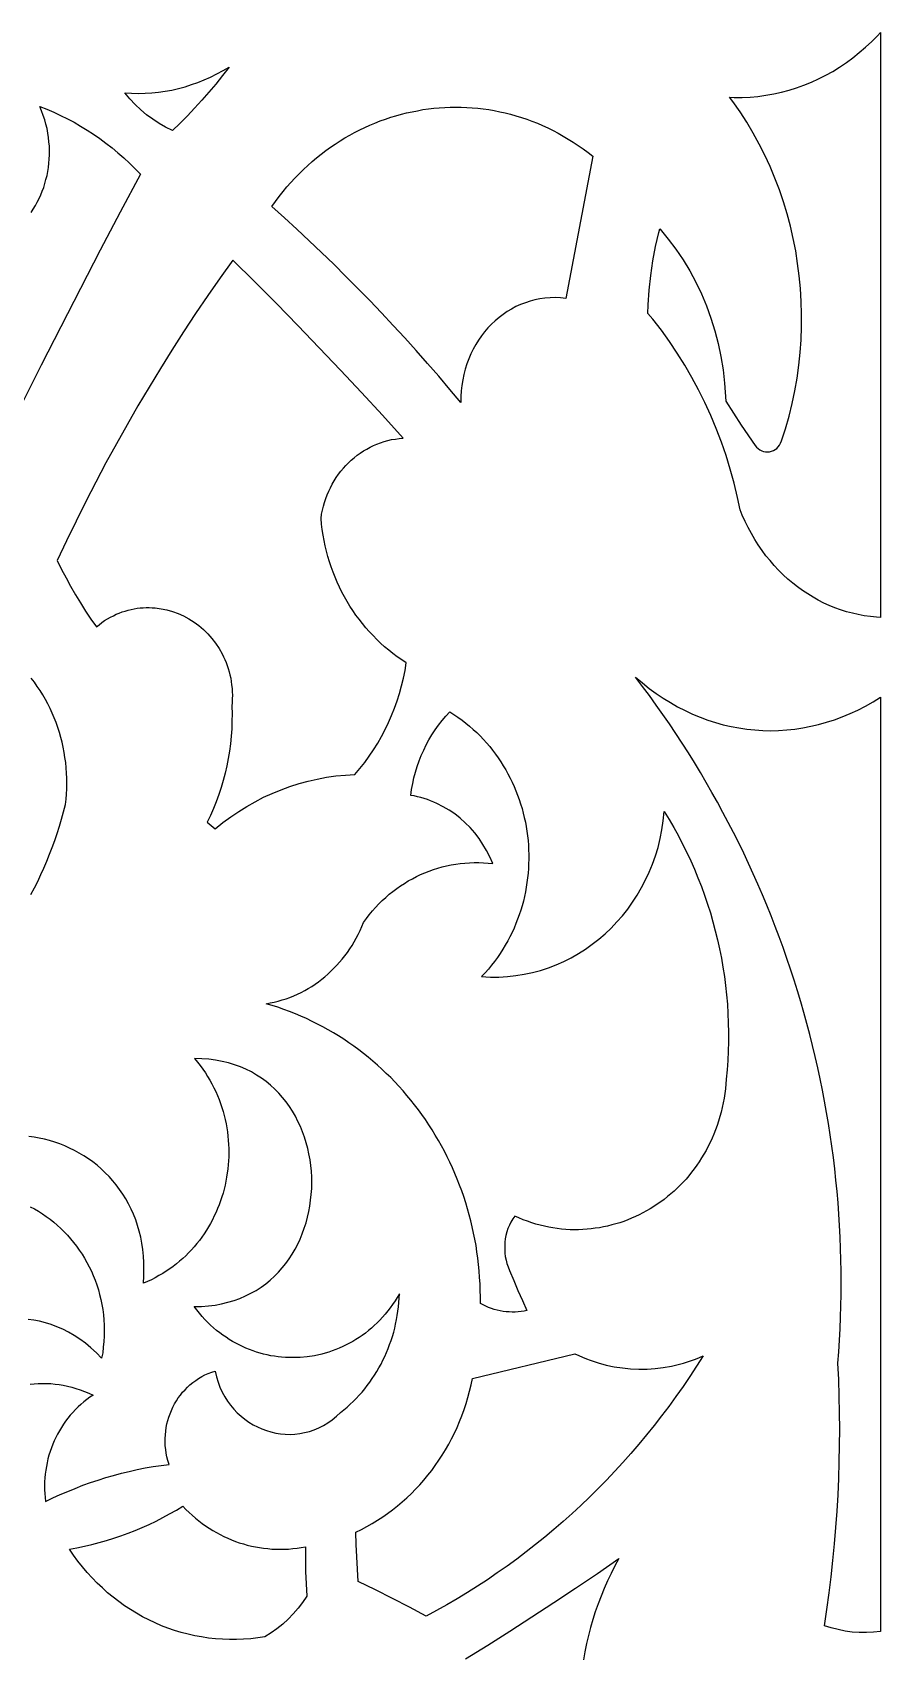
# Model space of a CAD drawing. Extents: x -570 to 570, y -425 to 425.
# Drawn here: x -451.2 to -395, y -110.7 to -3.2 of the extents above; entities that cross this region are included whole.
import ezdxf

# ---------------------------------------------------------------- set-up
doc = ezdxf.new("R2010")
doc.units = 0
doc.layers.add('LAYER_1', color=18, linetype='CONTINUOUS')

msp = doc.modelspace()

# ---------------------------------------------------------------- linework, layer by layer
at = {"layer": 'LAYER_1'}
for points in [[(-395, -41.99), (-395.28, -41.97), (-395.68, -41.94), (-396.09, -41.88), (-396.48, -41.81), (-396.87, -41.72), (-397.26, -41.62), (-397.65, -41.49), (-398.03, -41.36), (-398.4, -41.2), (-398.77, -41.04), (-399.13, -40.85), (-399.48, -40.65), (-399.83, -40.44), (-400.17, -40.21), (-400.51, -39.97), (-400.83, -39.72), (-401.15, -39.45), (-401.46, -39.16), (-401.76, -38.86), (-402.05, -38.55), (-402.33, -38.23), (-402.6, -37.9), (-402.86, -37.55), (-403.11, -37.19), (-403.35, -36.82), (-403.57, -36.43), (-403.79, -36.04), (-403.99, -35.63), (-404.17, -35.21), (-404.32, -34.86), (-404.49, -34.03), (-404.71, -33.1), (-404.97, -32.17), (-405.25, -31.26), (-405.56, -30.36), (-405.9, -29.47), (-406.26, -28.6), (-406.65, -27.74), (-407.07, -26.89), (-407.51, -26.07), (-407.98, -25.26), (-408.48, -24.47), (-409, -23.7), (-409.54, -22.94), (-410.11, -22.21), (-410.43, -21.83), (-410.41, -21.25), (-410.34, -20.28), (-410.24, -19.32), (-410.1, -18.35), (-409.92, -17.4), (-409.71, -16.46), (-409.65, -16.22), (-409.62, -16.25), (-409.08, -16.9), (-408.57, -17.57), (-408.1, -18.28), (-407.66, -19.01), (-407.25, -19.76), (-406.88, -20.53), (-406.55, -21.33), (-406.25, -22.14), (-405.99, -22.98), (-405.77, -23.83), (-405.59, -24.69), (-405.45, -25.57), (-405.35, -26.45), (-405.27, -27.66), (-404.24, -29.25), (-403.32, -30.58), (-403.23, -30.7), (-403.12, -30.8), (-403.01, -30.88), (-402.88, -30.94), (-402.76, -30.98), (-402.63, -31.01), (-402.5, -31.01), (-402.37, -31), (-402.24, -30.97), (-402.11, -30.92), (-402, -30.86), (-401.89, -30.78), (-401.79, -30.68), (-401.7, -30.57), (-401.63, -30.44), (-401.57, -30.29), (-401.31, -29.48), (-401.07, -28.65), (-400.87, -27.81), (-400.69, -26.97), (-400.54, -26.12), (-400.42, -25.27), (-400.33, -24.42), (-400.27, -23.57), (-400.24, -22.72), (-400.24, -21.87), (-400.26, -21.03), (-400.31, -20.18), (-400.39, -19.34), (-400.5, -18.51), (-400.63, -17.68), (-400.79, -16.85), (-400.98, -16.03), (-401.2, -15.23), (-401.44, -14.43), (-401.71, -13.64), (-402.01, -12.86), (-402.33, -12.09), (-402.68, -11.33), (-403.05, -10.59), (-403.45, -9.86), (-403.87, -9.15), (-404.32, -8.45), (-404.8, -7.77), (-405.01, -7.49), (-404.71, -7.51), (-404.18, -7.5), (-403.66, -7.48), (-403.13, -7.43), (-402.61, -7.36), (-402.09, -7.27), (-401.58, -7.16), (-401.07, -7.02), (-400.57, -6.86), (-400.08, -6.68), (-399.59, -6.49), (-399.11, -6.27), (-398.64, -6.03), (-398.17, -5.77), (-397.72, -5.49), (-397.27, -5.19), (-396.83, -4.87), (-396.41, -4.53), (-396, -4.17), (-395.59, -3.8), (-395.2, -3.41), (-395, -3.19)], [(-438.21, -5.49), (-438.65, -6.05), (-439.09, -6.61), (-439.55, -7.15), (-440.01, -7.69), (-440.49, -8.21), (-440.97, -8.72), (-441.47, -9.22), (-441.97, -9.7), (-442.42, -9.48), (-442.85, -9.23), (-443.27, -8.95), (-443.68, -8.65), (-444.07, -8.32), (-444.44, -7.97), (-444.79, -7.6), (-445.13, -7.2), (-444.68, -7.22), (-444.23, -7.23), (-443.78, -7.22), (-443.33, -7.2), (-442.88, -7.15), (-442.44, -7.09), (-442, -7.01), (-441.56, -6.91), (-441.13, -6.79), (-440.69, -6.65), (-440.27, -6.5), (-439.85, -6.33), (-439.43, -6.15), (-439.02, -5.94), (-438.61, -5.72)], [(-414.08, -11.4), (-415.87, -20.83), (-416.23, -20.8), (-416.57, -20.78), (-416.92, -20.79), (-417.26, -20.82), (-417.59, -20.86), (-417.92, -20.93), (-418.25, -21.02), (-418.56, -21.12), (-418.87, -21.24), (-419.18, -21.38), (-419.47, -21.54), (-419.76, -21.71), (-420.03, -21.89), (-420.3, -22.1), (-420.56, -22.31), (-420.8, -22.55), (-421.04, -22.79), (-421.26, -23.05), (-421.47, -23.32), (-421.67, -23.6), (-421.85, -23.9), (-422.02, -24.2), (-422.17, -24.52), (-422.31, -24.84), (-422.44, -25.18), (-422.55, -25.52), (-422.64, -25.87), (-422.71, -26.23), (-422.77, -26.6), (-422.81, -26.97), (-422.83, -27.35), (-422.83, -27.74), (-423.56, -26.87), (-424.3, -26), (-425.04, -25.14), (-425.79, -24.29), (-426.55, -23.45), (-427.32, -22.62), (-428.09, -21.79), (-428.88, -20.98), (-429.66, -20.17), (-430.46, -19.37), (-431.26, -18.57), (-432.07, -17.79), (-432.89, -17.01), (-433.71, -16.25), (-434.54, -15.49), (-435.37, -14.74), (-435.13, -14.4), (-434.88, -14.07), (-434.63, -13.75), (-434.37, -13.44), (-434.11, -13.14), (-433.84, -12.85), (-433.56, -12.56), (-433.28, -12.29), (-432.99, -12.02), (-432.7, -11.76), (-432.4, -11.51), (-432.1, -11.27), (-431.8, -11.03), (-431.49, -10.81), (-431.17, -10.6), (-430.85, -10.39), (-430.53, -10.19), (-430.21, -10), (-429.88, -9.82), (-429.54, -9.65), (-429.21, -9.49), (-428.87, -9.34), (-428.53, -9.2), (-428.18, -9.06), (-427.84, -8.94), (-427.49, -8.82), (-427.14, -8.71), (-426.78, -8.61), (-426.43, -8.53), (-426.07, -8.45), (-425.71, -8.38), (-425.35, -8.31), (-424.99, -8.26), (-424.63, -8.22), (-424.27, -8.19), (-423.9, -8.16), (-423.54, -8.15), (-423.17, -8.14), (-422.81, -8.15), (-422.44, -8.16), (-422.08, -8.19), (-421.71, -8.22), (-421.35, -8.26), (-420.99, -8.31), (-420.62, -8.37), (-420.26, -8.45), (-419.9, -8.53), (-419.54, -8.62), (-419.18, -8.72), (-418.82, -8.83), (-418.47, -8.95), (-418.12, -9.08), (-417.76, -9.21), (-417.42, -9.36), (-417.07, -9.52), (-416.72, -9.69), (-416.38, -9.87), (-416.04, -10.06), (-415.71, -10.26), (-415.38, -10.47), (-415.05, -10.68), (-414.72, -10.91), (-414.4, -11.15)], [(-437.96, -18.3), (-438.8, -19.47), (-439.62, -20.65), (-440.43, -21.84), (-441.22, -23.05), (-442, -24.26), (-442.76, -25.48), (-443.51, -26.72), (-444.25, -27.96), (-444.97, -29.21), (-445.68, -30.47), (-446.37, -31.74), (-447.04, -33.02), (-447.71, -34.31), (-448.35, -35.61), (-448.98, -36.92), (-449.6, -38.23), (-449.32, -38.81), (-449.02, -39.37), (-448.72, -39.93), (-448.4, -40.49), (-448.07, -41.03), (-447.73, -41.57), (-447.38, -42.1), (-447.01, -42.62), (-446.83, -42.48), (-446.65, -42.34), (-446.46, -42.21), (-446.27, -42.09), (-446.08, -41.98), (-445.88, -41.88), (-445.69, -41.79), (-445.49, -41.71), (-445.3, -41.63), (-445.1, -41.57), (-444.9, -41.51), (-444.7, -41.46), (-444.5, -41.42), (-444.3, -41.39), (-444.1, -41.37), (-443.9, -41.35), (-443.7, -41.34), (-443.5, -41.34), (-443.3, -41.35), (-443.11, -41.36), (-442.72, -41.42), (-442.33, -41.5), (-441.95, -41.61), (-441.58, -41.74), (-441.22, -41.9), (-440.87, -42.09), (-440.53, -42.31), (-440.21, -42.54), (-439.91, -42.8), (-439.62, -43.08), (-439.35, -43.39), (-439.1, -43.71), (-438.87, -44.05), (-438.66, -44.41), (-438.57, -44.6), (-438.48, -44.79), (-438.4, -44.99), (-438.33, -45.19), (-438.26, -45.39), (-438.2, -45.6), (-438.15, -45.81), (-438.1, -46.03), (-438.07, -46.25), (-438.04, -46.47), (-438.01, -46.7), (-438, -46.93), (-437.99, -47.16), (-438, -47.4), (-438.01, -47.64), (-438.03, -47.88), (-438.01, -48.38), (-438.02, -48.88), (-438.03, -49.38), (-438.07, -49.88), (-438.12, -50.37), (-438.18, -50.87), (-438.26, -51.36), (-438.36, -51.84), (-438.47, -52.33), (-438.59, -52.81), (-438.73, -53.28), (-438.89, -53.75), (-439.06, -54.22), (-439.25, -54.68), (-439.45, -55.13), (-439.66, -55.58), (-439.12, -56.01), (-438.62, -55.61), (-438.1, -55.23), (-437.57, -54.87), (-437.03, -54.53), (-436.48, -54.22), (-435.92, -53.93), (-435.34, -53.67), (-434.76, -53.43), (-434.17, -53.21), (-433.57, -53.02), (-432.97, -52.86), (-432.36, -52.72), (-431.74, -52.6), (-431.12, -52.51), (-430.49, -52.45), (-429.86, -52.41), (-429.53, -52.02), (-429.21, -51.62), (-428.91, -51.2), (-428.62, -50.78), (-428.35, -50.34), (-428.1, -49.89), (-427.86, -49.44), (-427.64, -48.97), (-427.43, -48.5), (-427.24, -48.02), (-427.07, -47.53), (-426.91, -47.04), (-426.77, -46.54), (-426.65, -46.03), (-426.54, -45.52), (-426.46, -45), (-426.76, -44.8), (-427.05, -44.6), (-427.34, -44.39), (-427.62, -44.17), (-427.89, -43.94), (-428.16, -43.7), (-428.41, -43.45), (-428.66, -43.2), (-428.91, -42.94), (-429.14, -42.68), (-429.37, -42.4), (-429.59, -42.12), (-429.8, -41.84), (-430, -41.54), (-430.2, -41.24), (-430.38, -40.94), (-430.56, -40.63), (-430.73, -40.31), (-430.89, -39.99), (-431.04, -39.66), (-431.18, -39.33), (-431.31, -39), (-431.44, -38.65), (-431.55, -38.31), (-431.66, -37.96), (-431.75, -37.61), (-431.83, -37.25), (-431.91, -36.89), (-431.97, -36.53), (-432.03, -36.16), (-432.07, -35.8), (-432.11, -35.43), (-432.07, -35.15), (-432.01, -34.89), (-431.95, -34.62), (-431.88, -34.37), (-431.79, -34.11), (-431.7, -33.87), (-431.6, -33.62), (-431.49, -33.39), (-431.36, -33.16), (-431.23, -32.93), (-431.1, -32.71), (-430.95, -32.5), (-430.79, -32.3), (-430.63, -32.1), (-430.46, -31.92), (-430.28, -31.73), (-430.1, -31.56), (-429.91, -31.4), (-429.71, -31.24), (-429.51, -31.09), (-429.3, -30.95), (-429.08, -30.83), (-428.86, -30.71), (-428.63, -30.6), (-428.4, -30.5), (-428.16, -30.41), (-427.92, -30.33), (-427.68, -30.26), (-427.43, -30.2), (-427.18, -30.16), (-426.92, -30.12), (-426.66, -30.1), (-428.04, -28.58), (-429.42, -27.08), (-430.82, -25.59), (-432.23, -24.11), (-433.64, -22.64), (-435.07, -21.18), (-436.51, -19.73)], [(-395, -109.27), (-395.47, -109.32), (-395.94, -109.34), (-396.41, -109.33), (-396.88, -109.3), (-397.35, -109.24), (-397.81, -109.14), (-398.27, -109.02), (-398.72, -108.88), (-398.56, -107.8), (-398.41, -106.71), (-398.28, -105.63), (-398.16, -104.55), (-398.05, -103.46), (-397.96, -102.37), (-397.89, -101.29), (-397.82, -100.2), (-397.77, -99.11), (-397.74, -98.02), (-397.72, -96.93), (-397.71, -95.84), (-397.72, -94.75), (-397.74, -93.65), (-397.78, -92.56), (-397.83, -91.47), (-397.77, -90.71), (-397.72, -89.95), (-397.68, -89.18), (-397.65, -88.42), (-397.63, -87.66), (-397.62, -86.9), (-397.61, -86.14), (-397.61, -85.37), (-397.63, -84.61), (-397.65, -83.86), (-397.68, -83.1), (-397.72, -82.34), (-397.76, -81.58), (-397.82, -80.83), (-397.89, -80.07), (-397.96, -79.32), (-398.04, -78.57), (-398.13, -77.82), (-398.23, -77.07), (-398.34, -76.32), (-398.46, -75.57), (-398.58, -74.83), (-398.71, -74.09), (-398.86, -73.35), (-399.01, -72.61), (-399.17, -71.87), (-399.33, -71.13), (-399.51, -70.4), (-399.69, -69.67), (-399.89, -68.94), (-400.09, -68.21), (-400.3, -67.49), (-400.51, -66.77), (-400.74, -66.05), (-400.97, -65.33), (-401.21, -64.62), (-401.46, -63.9), (-401.72, -63.19), (-401.99, -62.49), (-402.26, -61.78), (-402.55, -61.08), (-402.84, -60.39), (-403.14, -59.69), (-403.44, -59), (-403.76, -58.31), (-404.08, -57.63), (-404.41, -56.95), (-404.75, -56.27), (-405.1, -55.6), (-405.46, -54.93), (-405.82, -54.26), (-406.19, -53.6), (-406.57, -52.94), (-406.95, -52.28), (-407.35, -51.63), (-407.75, -50.98), (-408.16, -50.34), (-408.58, -49.7), (-409, -49.06), (-409.44, -48.43), (-409.88, -47.81), (-410.33, -47.18), (-410.78, -46.57), (-411.25, -45.95), (-410.8, -46.34), (-410.35, -46.7), (-409.89, -47.04), (-409.42, -47.35), (-408.94, -47.65), (-408.46, -47.92), (-407.97, -48.18), (-407.47, -48.41), (-406.97, -48.62), (-406.46, -48.8), (-405.95, -48.97), (-405.44, -49.11), (-404.92, -49.23), (-404.4, -49.33), (-403.87, -49.41), (-403.34, -49.46), (-402.82, -49.5), (-402.29, -49.51), (-401.76, -49.49), (-401.22, -49.46), (-400.69, -49.4), (-400.16, -49.32), (-399.63, -49.22), (-399.11, -49.1), (-398.58, -48.95), (-398.06, -48.78), (-397.54, -48.59), (-397.02, -48.37), (-396.51, -48.14), (-396, -47.88), (-395.5, -47.59), (-395, -47.29)], [(-420.72, -58.33), (-420.91, -57.88), (-421.13, -57.46), (-421.37, -57.05), (-421.63, -56.66), (-421.91, -56.29), (-422.22, -55.94), (-422.54, -55.62), (-422.88, -55.31), (-423.24, -55.03), (-423.62, -54.78), (-424.01, -54.55), (-424.42, -54.34), (-424.63, -54.25), (-424.84, -54.16), (-425.05, -54.08), (-425.27, -54.01), (-425.49, -53.95), (-425.71, -53.89), (-425.93, -53.84), (-426.16, -53.8), (-426.1, -53.41), (-426.03, -53.02), (-425.95, -52.63), (-425.85, -52.26), (-425.73, -51.88), (-425.6, -51.51), (-425.46, -51.15), (-425.3, -50.8), (-425.13, -50.45), (-424.95, -50.11), (-424.75, -49.78), (-424.54, -49.46), (-424.32, -49.14), (-424.08, -48.84), (-423.83, -48.54), (-423.57, -48.26), (-423.3, -48.43), (-423.03, -48.62), (-422.76, -48.81), (-422.51, -49), (-422.26, -49.21), (-422.02, -49.42), (-421.78, -49.64), (-421.56, -49.86), (-421.34, -50.09), (-421.13, -50.32), (-420.92, -50.56), (-420.73, -50.81), (-420.54, -51.06), (-420.36, -51.31), (-420.18, -51.57), (-420.02, -51.83), (-419.86, -52.1), (-419.71, -52.37), (-419.57, -52.65), (-419.43, -52.93), (-419.3, -53.21), (-419.18, -53.5), (-419.07, -53.78), (-418.97, -54.08), (-418.87, -54.37), (-418.78, -54.67), (-418.7, -54.97), (-418.63, -55.27), (-418.56, -55.57), (-418.51, -55.87), (-418.46, -56.18), (-418.42, -56.49), (-418.38, -56.8), (-418.36, -57.11), (-418.34, -57.42), (-418.33, -57.73), (-418.33, -58.04), (-418.34, -58.35), (-418.35, -58.66), (-418.38, -58.97), (-418.41, -59.28), (-418.45, -59.59), (-418.5, -59.9), (-418.55, -60.2), (-418.62, -60.51), (-418.69, -60.81), (-418.77, -61.12), (-418.86, -61.42), (-418.96, -61.72), (-419.07, -62.01), (-419.18, -62.31), (-419.31, -62.6), (-419.44, -62.89), (-419.58, -63.18), (-419.73, -63.46), (-419.89, -63.74), (-420.05, -64.01), (-420.23, -64.28), (-420.41, -64.55), (-420.6, -64.82), (-420.8, -65.07), (-421.01, -65.33), (-421.23, -65.58), (-421.46, -65.82), (-421.17, -65.84), (-420.88, -65.85), (-420.59, -65.86), (-420.31, -65.85), (-419.74, -65.82), (-419.18, -65.76), (-418.63, -65.67), (-418.09, -65.55), (-417.55, -65.41), (-417.03, -65.23), (-416.51, -65.04), (-416.01, -64.81), (-415.52, -64.57), (-415.04, -64.3), (-414.58, -64), (-414.13, -63.68), (-413.69, -63.34), (-413.27, -62.98), (-412.87, -62.6), (-412.49, -62.2), (-412.12, -61.78), (-411.77, -61.34), (-411.45, -60.89), (-411.14, -60.41), (-410.85, -59.92), (-410.59, -59.41), (-410.34, -58.89), (-410.13, -58.36), (-409.93, -57.81), (-409.76, -57.25), (-409.62, -56.67), (-409.5, -56.08), (-409.41, -55.49), (-409.35, -54.88), (-409.02, -55.4), (-408.71, -55.94), (-408.41, -56.48), (-408.13, -57.03), (-407.85, -57.58), (-407.59, -58.14), (-407.34, -58.7), (-407.11, -59.27), (-406.88, -59.85), (-406.67, -60.42), (-406.48, -61.01), (-406.29, -61.6), (-406.12, -62.19), (-405.96, -62.78), (-405.82, -63.38), (-405.68, -63.99), (-405.56, -64.59), (-405.46, -65.2), (-405.36, -65.81), (-405.28, -66.42), (-405.22, -67.04), (-405.16, -67.66), (-405.12, -68.28), (-405.1, -68.9), (-405.08, -69.52), (-405.09, -70.14), (-405.1, -70.76), (-405.13, -71.39), (-405.17, -72.01), (-405.23, -72.63), (-405.29, -73.26), (-405.38, -73.88), (-405.43, -74.19), (-405.5, -74.5), (-405.57, -74.81), (-405.66, -75.11), (-405.74, -75.41), (-405.84, -75.7), (-405.94, -75.99), (-406.06, -76.27), (-406.17, -76.55), (-406.3, -76.82), (-406.43, -77.08), (-406.57, -77.35), (-406.72, -77.6), (-406.87, -77.85), (-407.03, -78.1), (-407.19, -78.34), (-407.36, -78.58), (-407.54, -78.8), (-407.72, -79.03), (-407.9, -79.25), (-408.1, -79.46), (-408.29, -79.66), (-408.5, -79.86), (-408.7, -80.05), (-408.92, -80.24), (-409.13, -80.42), (-409.35, -80.6), (-409.58, -80.76), (-409.81, -80.92), (-410.04, -81.08), (-410.28, -81.22), (-410.52, -81.36), (-410.76, -81.5), (-411.01, -81.62), (-411.26, -81.74), (-411.52, -81.85), (-411.77, -81.96), (-412.03, -82.06), (-412.3, -82.15), (-412.56, -82.23), (-412.83, -82.3), (-413.1, -82.37), (-413.37, -82.43), (-413.64, -82.48), (-413.92, -82.52), (-414.19, -82.56), (-414.47, -82.58), (-414.75, -82.6), (-415.03, -82.61), (-415.31, -82.61), (-415.59, -82.61), (-415.88, -82.59), (-416.16, -82.57), (-416.44, -82.53), (-416.73, -82.49), (-417.01, -82.44), (-417.29, -82.38), (-417.58, -82.31), (-417.86, -82.24), (-418.14, -82.15), (-418.42, -82.05), (-418.71, -81.95), (-418.99, -81.83), (-419.26, -81.71), (-419.4, -81.9), (-419.52, -82.11), (-419.62, -82.32), (-419.71, -82.54), (-419.79, -82.76), (-419.85, -82.99), (-419.89, -83.22), (-419.92, -83.45), (-419.93, -83.69), (-419.93, -83.92), (-419.92, -84.16), (-419.89, -84.39), (-419.84, -84.63), (-419.78, -84.86), (-419.7, -85.08), (-419.6, -85.31), (-419.33, -85.98), (-419.05, -86.65), (-418.75, -87.31), (-418.45, -87.97), (-418.64, -88.01), (-418.84, -88.04), (-419.04, -88.06), (-419.24, -88.08), (-419.44, -88.08), (-419.64, -88.07), (-419.84, -88.06), (-420.03, -88.03), (-420.23, -88), (-420.43, -87.96), (-420.62, -87.9), (-420.81, -87.84), (-421, -87.77), (-421.18, -87.69), (-421.36, -87.6), (-421.54, -87.51), (-421.54, -87.07), (-421.55, -86.64), (-421.56, -86.21), (-421.59, -85.78), (-421.62, -85.35), (-421.66, -84.93), (-421.71, -84.5), (-421.77, -84.08), (-421.83, -83.67), (-421.91, -83.25), (-421.99, -82.84), (-422.08, -82.43), (-422.18, -82.02), (-422.28, -81.62), (-422.39, -81.22), (-422.51, -80.82), (-422.64, -80.42), (-422.78, -80.03), (-422.92, -79.65), (-423.07, -79.26), (-423.23, -78.88), (-423.39, -78.51), (-423.56, -78.13), (-423.74, -77.77), (-423.93, -77.4), (-424.12, -77.04), (-424.32, -76.69), (-424.53, -76.34), (-424.74, -75.99), (-424.96, -75.65), (-425.18, -75.31), (-425.42, -74.98), (-425.65, -74.66), (-425.9, -74.33), (-426.15, -74.02), (-426.41, -73.71), (-426.67, -73.4), (-426.94, -73.1), (-427.21, -72.81), (-427.49, -72.52), (-427.78, -72.24), (-428.07, -71.96), (-428.37, -71.69), (-428.67, -71.43), (-428.98, -71.17), (-429.29, -70.92), (-429.61, -70.67), (-429.93, -70.44), (-430.26, -70.21), (-430.6, -69.98), (-430.94, -69.76), (-431.28, -69.55), (-431.63, -69.35), (-431.98, -69.15), (-432.34, -68.97), (-432.7, -68.79), (-433.07, -68.61), (-433.44, -68.45), (-433.81, -68.29), (-434.19, -68.14), (-434.58, -68), (-434.97, -67.86), (-435.36, -67.74), (-435.75, -67.62), (-435.48, -67.57), (-435.22, -67.52), (-434.95, -67.45), (-434.69, -67.37), (-434.43, -67.29), (-434.18, -67.2), (-433.92, -67.09), (-433.68, -66.98), (-433.43, -66.87), (-433.19, -66.74), (-432.96, -66.61), (-432.73, -66.47), (-432.5, -66.32), (-432.28, -66.16), (-432.06, -66), (-431.85, -65.83), (-431.65, -65.65), (-431.45, -65.46), (-431.25, -65.27), (-431.06, -65.07), (-430.88, -64.87), (-430.7, -64.66), (-430.53, -64.44), (-430.36, -64.22), (-430.2, -63.99), (-430.05, -63.75), (-429.91, -63.51), (-429.77, -63.27), (-429.64, -63.02), (-429.52, -62.76), (-429.4, -62.5), (-429.29, -62.23), (-429.1, -61.97), (-428.91, -61.72), (-428.7, -61.47), (-428.49, -61.23), (-428.27, -61), (-428.05, -60.78), (-427.82, -60.57), (-427.58, -60.36), (-427.34, -60.17), (-427.09, -59.98), (-426.84, -59.81), (-426.58, -59.64), (-426.32, -59.48), (-426.05, -59.33), (-425.78, -59.19), (-425.51, -59.06), (-425.23, -58.93), (-424.94, -58.82), (-424.66, -58.72), (-424.37, -58.63), (-424.08, -58.54), (-423.78, -58.47), (-423.48, -58.41), (-423.18, -58.36), (-422.88, -58.32), (-422.57, -58.29), (-422.27, -58.27), (-421.96, -58.26), (-421.65, -58.26), (-421.34, -58.27), (-421.03, -58.29)], [(-406.76, -90.98), (-407.2, -91.67), (-407.65, -92.35), (-408.1, -93.02), (-408.57, -93.68), (-409.04, -94.33), (-409.53, -94.97), (-410.02, -95.61), (-410.52, -96.23), (-411.04, -96.85), (-411.56, -97.46), (-412.09, -98.05), (-412.63, -98.64), (-413.18, -99.22), (-413.74, -99.79), (-414.31, -100.35), (-414.88, -100.9), (-415.46, -101.44), (-416.06, -101.97), (-416.66, -102.49), (-417.26, -103), (-417.88, -103.5), (-418.5, -103.98), (-419.13, -104.46), (-419.77, -104.93), (-420.42, -105.38), (-421.07, -105.83), (-421.73, -106.26), (-422.4, -106.68), (-423.08, -107.09), (-423.76, -107.49), (-424.45, -107.88), (-425.14, -108.26), (-426.25, -107.66), (-427.37, -107.07), (-428.5, -106.5), (-429.64, -105.96), (-429.69, -105.14), (-429.74, -104.32), (-429.78, -103.5), (-429.8, -102.68), (-429.43, -102.5), (-429.07, -102.31), (-428.71, -102.11), (-428.36, -101.89), (-428.02, -101.67), (-427.69, -101.43), (-427.36, -101.19), (-427.04, -100.94), (-426.73, -100.67), (-426.42, -100.4), (-426.12, -100.12), (-425.84, -99.83), (-425.56, -99.53), (-425.29, -99.22), (-425.02, -98.9), (-424.77, -98.58), (-424.53, -98.25), (-424.29, -97.91), (-424.07, -97.56), (-423.85, -97.21), (-423.64, -96.85), (-423.45, -96.48), (-423.26, -96.11), (-423.09, -95.73), (-422.92, -95.34), (-422.77, -94.95), (-422.62, -94.55), (-422.49, -94.15), (-422.37, -93.74), (-422.26, -93.33), (-422.16, -92.91), (-422.07, -92.49), (-415.27, -90.84), (-415.02, -90.96), (-414.76, -91.07), (-414.51, -91.18), (-414.25, -91.27), (-413.99, -91.36), (-413.72, -91.45), (-413.19, -91.59), (-412.66, -91.7), (-412.12, -91.78), (-411.58, -91.84), (-411.03, -91.86), (-410.49, -91.86), (-409.95, -91.82), (-409.41, -91.76), (-408.87, -91.66), (-408.6, -91.6), (-408.33, -91.54), (-408.07, -91.46), (-407.8, -91.38), (-407.54, -91.29), (-407.28, -91.2), (-407.02, -91.1)], [(-433.15, -103.65), (-433.15, -104.47), (-433.13, -105.29), (-433.09, -106.11), (-433.04, -106.93), (-433.33, -107.34), (-433.63, -107.72), (-433.95, -108.09), (-434.29, -108.44), (-434.65, -108.77), (-435.03, -109.08), (-435.42, -109.36), (-435.83, -109.62), (-436.3, -109.69), (-436.77, -109.75), (-437.24, -109.78), (-437.71, -109.8), (-438.18, -109.8), (-438.65, -109.78), (-439.11, -109.75), (-439.57, -109.7), (-440.03, -109.63), (-440.48, -109.55), (-440.93, -109.45), (-441.38, -109.33), (-441.82, -109.19), (-442.26, -109.04), (-442.69, -108.88), (-443.11, -108.7), (-443.53, -108.5), (-443.94, -108.29), (-444.35, -108.06), (-444.75, -107.81), (-445.14, -107.56), (-445.52, -107.28), (-445.89, -107), (-446.26, -106.7), (-446.61, -106.38), (-446.95, -106.05), (-447.29, -105.71), (-447.61, -105.35), (-447.93, -104.98), (-448.23, -104.6), (-448.52, -104.2), (-448.79, -103.8), (-448.3, -103.71), (-447.8, -103.6), (-447.31, -103.49), (-446.82, -103.37), (-446.34, -103.23), (-445.86, -103.08), (-445.38, -102.92), (-444.9, -102.75), (-444.43, -102.56), (-443.97, -102.37), (-443.51, -102.16), (-443.05, -101.94), (-442.6, -101.71), (-442.15, -101.47), (-441.7, -101.22), (-441.27, -100.96), (-441.07, -101.17), (-440.86, -101.37), (-440.65, -101.56), (-440.43, -101.75), (-440.21, -101.93), (-439.99, -102.1), (-439.76, -102.26), (-439.52, -102.42), (-439.29, -102.57), (-439.04, -102.71), (-438.8, -102.84), (-438.55, -102.96), (-438.3, -103.08), (-438.04, -103.19), (-437.79, -103.29), (-437.53, -103.38), (-437.26, -103.46), (-437, -103.53), (-436.73, -103.6), (-436.46, -103.66), (-436.19, -103.7), (-435.92, -103.74), (-435.64, -103.77), (-435.37, -103.8), (-435.09, -103.81), (-434.82, -103.81), (-434.54, -103.81), (-434.26, -103.8), (-433.98, -103.77), (-433.7, -103.74), (-433.43, -103.7)]]:
    msp.add_lwpolyline(points, close=True, dxfattribs=at)
for points in [[(-451.33, -15.13), (-451.19, -14.91), (-451.05, -14.68), (-450.93, -14.45), (-450.81, -14.21), (-450.7, -13.97), (-450.6, -13.72), (-450.5, -13.47), (-450.42, -13.21), (-450.35, -12.95), (-450.28, -12.68), (-450.23, -12.42), (-450.19, -12.14), (-450.15, -11.87), (-450.13, -11.59), (-450.12, -11.31), (-450.11, -11.02), (-450.12, -10.74), (-450.15, -10.45), (-450.18, -10.16), (-450.22, -9.87), (-450.28, -9.57), (-450.35, -9.28), (-450.43, -8.98), (-450.53, -8.69), (-450.64, -8.39), (-450.76, -8.1), (-450.29, -8.28), (-449.83, -8.48), (-449.38, -8.69), (-448.93, -8.92), (-448.48, -9.15), (-448.05, -9.4), (-447.62, -9.67), (-447.2, -9.94), (-446.78, -10.23), (-446.37, -10.53), (-445.97, -10.84), (-445.58, -11.17), (-445.19, -11.5), (-444.82, -11.85), (-444.45, -12.21), (-444.09, -12.58), (-445.42, -15.11), (-446.75, -17.64), (-448.06, -20.17), (-449.37, -22.72), (-450.67, -25.26), (-451.96, -27.82)], [(-451.35, -60.37), (-451.12, -59.94), (-450.9, -59.51), (-450.69, -59.06), (-450.49, -58.62), (-450.29, -58.17), (-450.11, -57.71), (-449.93, -57.25), (-449.76, -56.79), (-449.6, -56.32), (-449.45, -55.85), (-449.31, -55.37), (-449.18, -54.89), (-449.06, -54.41), (-449.02, -54.06), (-448.99, -53.71), (-448.97, -53.36), (-448.96, -53.01), (-448.97, -52.66), (-448.98, -52.32), (-449.01, -51.97), (-449.04, -51.63), (-449.09, -51.29), (-449.14, -50.95), (-449.21, -50.61), (-449.28, -50.28), (-449.37, -49.95), (-449.46, -49.62), (-449.57, -49.29), (-449.68, -48.97), (-449.8, -48.66), (-449.94, -48.34), (-450.08, -48.04), (-450.23, -47.73), (-450.39, -47.43), (-450.56, -47.14), (-450.74, -46.85), (-450.93, -46.57), (-451.12, -46.3), (-451.33, -46.03)], [(-451.4, -92.86), (-451.13, -92.83), (-450.86, -92.82), (-450.58, -92.81), (-450.31, -92.81), (-450.03, -92.82), (-449.75, -92.85), (-449.48, -92.88), (-449.2, -92.93), (-448.92, -92.99), (-448.64, -93.06), (-448.36, -93.14), (-448.08, -93.23), (-447.79, -93.34), (-447.51, -93.46), (-447.23, -93.59), (-447.45, -93.73), (-447.65, -93.88), (-447.85, -94.04), (-448.04, -94.2), (-448.22, -94.37), (-448.4, -94.55), (-448.57, -94.73), (-448.74, -94.92), (-448.9, -95.12), (-449.05, -95.32), (-449.19, -95.52), (-449.33, -95.73), (-449.46, -95.95), (-449.58, -96.17), (-449.69, -96.39), (-449.8, -96.62), (-449.9, -96.85), (-449.99, -97.09), (-450.07, -97.33), (-450.15, -97.57), (-450.22, -97.82), (-450.27, -98.07), (-450.32, -98.32), (-450.37, -98.57), (-450.4, -98.82), (-450.42, -99.08), (-450.44, -99.34), (-450.45, -99.6), (-450.44, -99.86), (-450.43, -100.12), (-450.41, -100.38), (-450.38, -100.65), (-449.9, -100.41), (-449.4, -100.18), (-448.91, -99.97), (-448.41, -99.77), (-447.91, -99.57), (-447.4, -99.39), (-446.89, -99.22), (-446.38, -99.06), (-445.87, -98.91), (-445.35, -98.77), (-444.83, -98.65), (-444.3, -98.53), (-443.78, -98.42), (-443.25, -98.33), (-442.72, -98.25), (-442.19, -98.18), (-442.26, -97.93), (-442.33, -97.69), (-442.38, -97.44), (-442.41, -97.19), (-442.44, -96.95), (-442.45, -96.7), (-442.45, -96.46), (-442.43, -96.21), (-442.41, -95.97), (-442.37, -95.74), (-442.33, -95.5), (-442.27, -95.27), (-442.2, -95.04), (-442.12, -94.82), (-442.03, -94.6), (-441.93, -94.38), (-441.82, -94.17), (-441.7, -93.97), (-441.58, -93.77), (-441.44, -93.58), (-441.29, -93.4), (-441.13, -93.23), (-440.97, -93.06), (-440.8, -92.9), (-440.61, -92.75), (-440.42, -92.61), (-440.23, -92.48), (-440.02, -92.36), (-439.81, -92.25), (-439.59, -92.16), (-439.36, -92.07), (-439.13, -91.99), (-439.04, -92.37), (-438.94, -92.72), (-438.81, -93.06), (-438.66, -93.39), (-438.49, -93.7), (-438.31, -93.99), (-438.11, -94.26), (-437.89, -94.52), (-437.66, -94.76), (-437.41, -94.99), (-437.16, -95.19), (-436.89, -95.38), (-436.61, -95.55), (-436.33, -95.7), (-436.03, -95.83), (-435.73, -95.94), (-435.43, -96.03), (-435.11, -96.1), (-434.8, -96.15), (-434.48, -96.18), (-434.16, -96.19), (-433.84, -96.17), (-433.52, -96.13), (-433.2, -96.07), (-432.88, -95.99), (-432.57, -95.88), (-432.26, -95.75), (-431.95, -95.6), (-431.66, -95.42), (-431.37, -95.22), (-431.09, -94.99), (-430.82, -94.74), (-430.6, -94.56), (-430.38, -94.38), (-430.17, -94.19), (-429.97, -94), (-429.77, -93.8), (-429.58, -93.59), (-429.39, -93.38), (-429.21, -93.17), (-429.04, -92.95), (-428.87, -92.72), (-428.71, -92.49), (-428.56, -92.26), (-428.41, -92.02), (-428.27, -91.77), (-428.13, -91.53), (-428, -91.27), (-427.88, -91.02), (-427.77, -90.76), (-427.66, -90.5), (-427.56, -90.23), (-427.46, -89.97), (-427.37, -89.7), (-427.29, -89.42), (-427.22, -89.14), (-427.16, -88.87), (-427.1, -88.58), (-427.05, -88.3), (-427.01, -88.01), (-426.97, -87.73), (-426.94, -87.44), (-426.92, -87.15), (-426.91, -86.86), (-427.06, -87.1), (-427.2, -87.34), (-427.36, -87.57), (-427.52, -87.79), (-427.68, -88), (-427.85, -88.21), (-428.03, -88.41), (-428.21, -88.61), (-428.39, -88.79), (-428.58, -88.97), (-428.77, -89.15), (-428.97, -89.31), (-429.17, -89.47), (-429.38, -89.62), (-429.59, -89.76), (-429.8, -89.9), (-430.01, -90.03), (-430.23, -90.15), (-430.45, -90.26), (-430.67, -90.37), (-430.9, -90.47), (-431.13, -90.56), (-431.36, -90.65), (-431.59, -90.73), (-431.83, -90.8), (-432.06, -90.86), (-432.54, -90.97), (-433.02, -91.04), (-433.5, -91.09), (-433.99, -91.1), (-434.47, -91.09), (-434.72, -91.07), (-434.96, -91.04), (-435.2, -91.01), (-435.44, -90.97), (-435.68, -90.92), (-435.92, -90.87), (-436.15, -90.8), (-436.39, -90.73), (-436.62, -90.65), (-436.86, -90.57), (-437.09, -90.47), (-437.31, -90.37), (-437.54, -90.26), (-437.76, -90.15), (-437.98, -90.02), (-438.2, -89.89), (-438.41, -89.75), (-438.63, -89.6), (-438.83, -89.45), (-439.04, -89.29), (-439.24, -89.12), (-439.43, -88.94), (-439.63, -88.75), (-439.81, -88.56), (-440, -88.36), (-440.18, -88.15), (-440.35, -87.93), (-440.52, -87.71), (-440.04, -87.7), (-439.58, -87.66), (-439.13, -87.61), (-438.7, -87.53), (-438.28, -87.43), (-437.88, -87.31), (-437.49, -87.17), (-437.12, -87.01), (-436.76, -86.83), (-436.42, -86.64), (-436.09, -86.43), (-435.78, -86.2), (-435.48, -85.96), (-435.2, -85.7), (-434.93, -85.44), (-434.68, -85.15), (-434.44, -84.86), (-434.22, -84.55), (-434.02, -84.24), (-433.83, -83.91), (-433.65, -83.57), (-433.49, -83.23), (-433.35, -82.88), (-433.22, -82.52), (-433.1, -82.16), (-433, -81.79), (-432.92, -81.41), (-432.85, -81.04), (-432.8, -80.66), (-432.76, -80.27), (-432.73, -79.89), (-432.72, -79.5), (-432.73, -79.12), (-432.75, -78.73), (-432.79, -78.35), (-432.84, -77.97), (-432.91, -77.59), (-432.99, -77.22), (-433.09, -76.85), (-433.2, -76.48), (-433.33, -76.12), (-433.48, -75.77), (-433.64, -75.43), (-433.81, -75.09), (-434, -74.76), (-434.2, -74.45), (-434.42, -74.14), (-434.66, -73.84), (-434.91, -73.56), (-435.17, -73.29), (-435.45, -73.03), (-435.75, -72.79), (-436.06, -72.56), (-436.39, -72.35), (-436.73, -72.15), (-437.09, -71.97), (-437.46, -71.81), (-437.84, -71.67), (-438.25, -71.55), (-438.66, -71.45), (-439.1, -71.37), (-439.55, -71.31), (-440.01, -71.27), (-440.49, -71.26), (-440.3, -71.49), (-440.12, -71.72), (-439.94, -71.96), (-439.78, -72.2), (-439.63, -72.45), (-439.48, -72.69), (-439.34, -72.94), (-439.21, -73.2), (-439.09, -73.45), (-438.97, -73.71), (-438.87, -73.97), (-438.77, -74.24), (-438.68, -74.5), (-438.6, -74.77), (-438.53, -75.04), (-438.46, -75.31), (-438.41, -75.58), (-438.36, -75.85), (-438.32, -76.12), (-438.28, -76.4), (-438.26, -76.67), (-438.24, -76.95), (-438.23, -77.22), (-438.23, -77.49), (-438.23, -77.77), (-438.24, -78.04), (-438.26, -78.31), (-438.29, -78.58), (-438.37, -79.12), (-438.47, -79.66), (-438.61, -80.18), (-438.69, -80.44), (-438.77, -80.7), (-438.87, -80.96), (-438.97, -81.21), (-439.07, -81.46), (-439.19, -81.7), (-439.31, -81.95), (-439.44, -82.19), (-439.57, -82.42), (-439.71, -82.65), (-439.86, -82.88), (-440.01, -83.1), (-440.18, -83.32), (-440.34, -83.53), (-440.52, -83.74), (-440.7, -83.95), (-440.89, -84.14), (-441.08, -84.34), (-441.28, -84.52), (-441.49, -84.71), (-441.7, -84.88), (-441.92, -85.05), (-442.14, -85.21), (-442.37, -85.37), (-442.61, -85.52), (-442.86, -85.66), (-443.11, -85.8), (-443.36, -85.93), (-443.62, -86.05), (-443.89, -86.16), (-443.86, -85.69), (-443.85, -85.24), (-443.85, -84.79), (-443.88, -84.36), (-443.92, -83.93), (-443.99, -83.51), (-444.06, -83.11), (-444.16, -82.71), (-444.27, -82.33), (-444.4, -81.95), (-444.54, -81.59), (-444.7, -81.24), (-444.87, -80.9), (-445.06, -80.56), (-445.26, -80.25), (-445.47, -79.94), (-445.69, -79.64), (-445.92, -79.36), (-446.17, -79.09), (-446.42, -78.83), (-446.69, -78.58), (-446.96, -78.34), (-447.25, -78.12), (-447.54, -77.91), (-447.84, -77.71), (-448.15, -77.53), (-448.46, -77.36), (-448.78, -77.2), (-449.1, -77.05), (-449.43, -76.92), (-449.77, -76.81), (-450.11, -76.7), (-450.45, -76.61), (-450.8, -76.54), (-451.14, -76.48), (-451.49, -76.43)], [(-451.39, -81.09), (-451.12, -81.23), (-450.85, -81.39), (-450.59, -81.56), (-450.33, -81.74), (-450.08, -81.92), (-449.84, -82.12), (-449.6, -82.32), (-449.37, -82.53), (-449.15, -82.75), (-448.93, -82.98), (-448.72, -83.21), (-448.52, -83.46), (-448.32, -83.71), (-448.14, -83.97), (-447.96, -84.23), (-447.79, -84.51), (-447.63, -84.79), (-447.48, -85.07), (-447.34, -85.37), (-447.21, -85.66), (-447.09, -85.97), (-446.98, -86.28), (-446.87, -86.6), (-446.79, -86.92), (-446.71, -87.25), (-446.64, -87.58), (-446.58, -87.91), (-446.54, -88.26), (-446.51, -88.6), (-446.49, -88.95), (-446.49, -89.31), (-446.49, -89.67), (-446.51, -90.03), (-446.55, -90.4), (-446.59, -90.77), (-446.66, -91.14), (-447.01, -90.78), (-447.38, -90.45), (-447.74, -90.15), (-448.11, -89.88), (-448.49, -89.63), (-448.86, -89.41), (-449.24, -89.22), (-449.62, -89.05), (-450.01, -88.91), (-450.39, -88.79), (-450.77, -88.69), (-451.15, -88.62), (-451.54, -88.57)], [(-422.53, -111.08), (-421.05, -110.17), (-419.59, -109.24), (-418.13, -108.3), (-416.67, -107.35), (-415.23, -106.39), (-413.78, -105.42), (-412.35, -104.43), (-412.62, -104.92), (-412.87, -105.41), (-413.11, -105.91), (-413.33, -106.41), (-413.54, -106.92), (-413.74, -107.44), (-413.92, -107.96), (-414.09, -108.48), (-414.24, -109.01), (-414.38, -109.54), (-414.51, -110.07), (-414.62, -110.61), (-414.71, -111.15)]]:
    msp.add_lwpolyline(points, dxfattribs=at)

doc.saveas('drawing.dxf')
